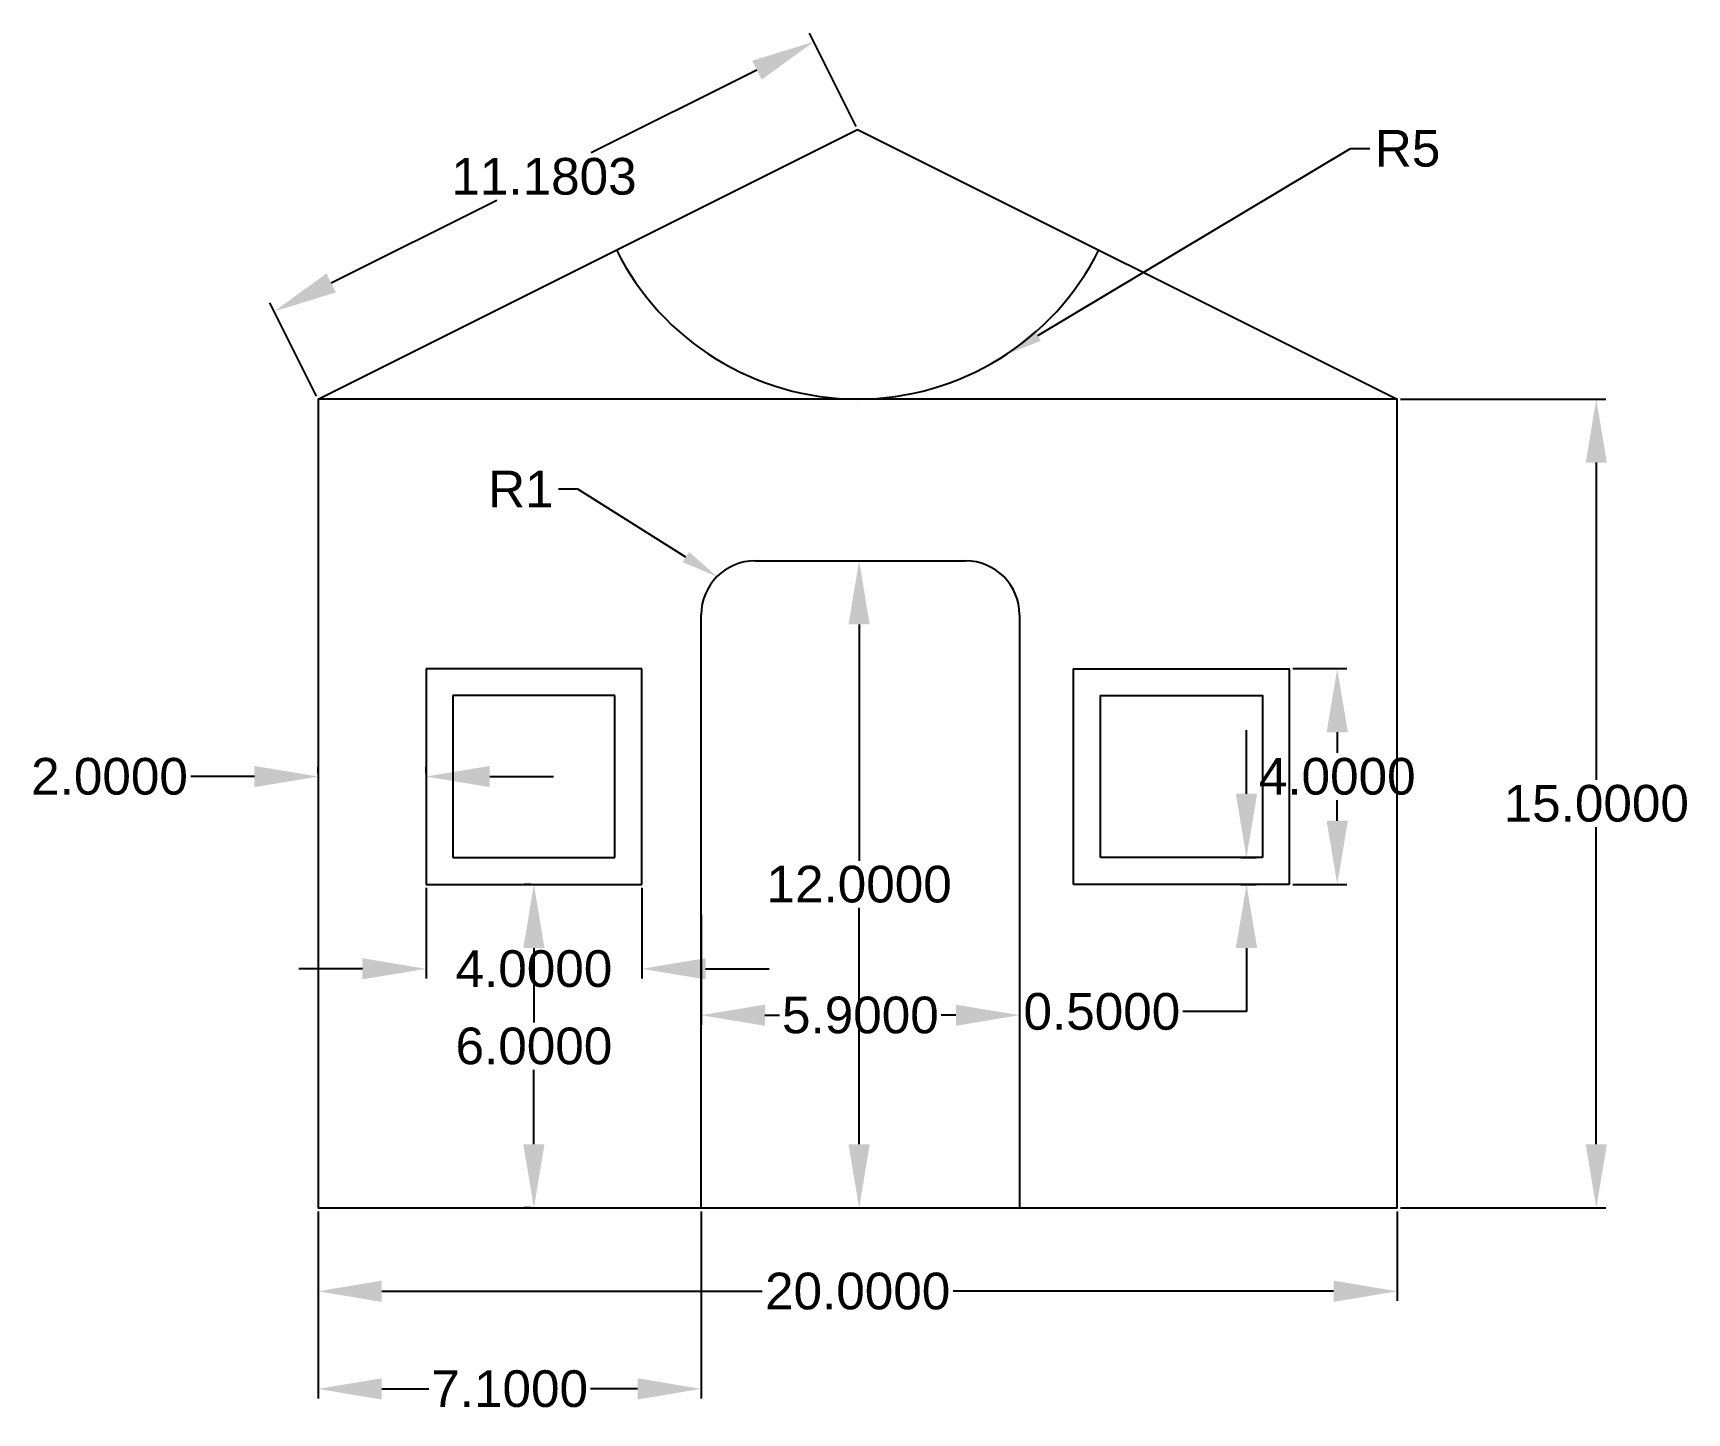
# Model space of a CAD drawing. Header units: inches. Extents: x 4.7 to 35.4, y 1.2 to 26.8.
import ezdxf
from ezdxf import colors
from ezdxf.entities.mleader import LeaderData, LeaderLine
from ezdxf.math import Vec2, Vec3

# ---------------------------------------------------------------- set-up
doc = ezdxf.new("R2010")
doc.units = ezdxf.units.IN
doc.header["$MEASUREMENT"] = 0
doc.styles.get("Standard").update_dxf_attribs({"font": 'arial.ttf'})
doc.dimstyles.new('new', dxfattribs={"dimtxt": 0.68, "dimasz": 1.18, "dimexe": 0.18, "dimexo": 0.0625, "dimgap": 0.09, "dimtad": 0, "dimtih": 1, "dimtoh": 1, "dimdec": 4, "dimzin": 0, "dimdsep": 46, "dimtxsty": 'Standard', "dimcen": 0.09, "dimclrd": 1, "dimclre": 1, "dimadec": 0, "dimazin": 0, "dimtfac": 1, "dimtdec": 4, "dimtofl": 0, "dimtmove": 0, "dimatfit": 3, "dimfxl": 1, "dimtolj": 1, "dimtzin": 0, "dimarcsym": 0})

# ---------------------------------------------------------------- blocks, each defined once
blk = doc.blocks.new('*D4')
at = {"color": 1, "lineweight": -2, "transparency": 16777216}
for p, q in [((10, 4.925), (10, 3.263)), ((30, 4.925), (30, 3.263)), ((11.18, 3.443), (18.23, 3.443)), ((28.82, 3.443), (21.77, 3.443))]:
    blk.add_line(p, q, dxfattribs=at)
at = {"color": 1, "transparency": 16777216}
for points in [[(11.18, 3.64), (11.18, 3.246), (10, 3.443)], [(28.82, 3.64), (28.82, 3.246), (30, 3.443)]]:
    blk.add_solid(points, dxfattribs=at)
at = {"layer": 'Defpoints', "color": 0, "transparency": 16777216}
for p in [(10, 4.988), (30, 4.988), (30, 3.443)]:
    blk.add_point(p, dxfattribs=at)
at = {"color": 0, "transparency": 16777216, "insert": (20, 3.443), "char_height": 0.68, "attachment_point": 5}
blk.add_mtext('\\A1;20.0000', dxfattribs=at)
blk = doc.blocks.new('*D5')
at = {"color": 1, "lineweight": -2, "transparency": 16777216}
for p, q in [((30.062, 19.988), (33.869, 19.988)), ((33.689, 18.808), (33.689, 12.925)), ((33.689, 6.168), (33.689, 12.05)), ((30.062, 4.988), (33.869, 4.988))]:
    blk.add_line(p, q, dxfattribs=at)
at = {"color": 1, "transparency": 16777216}
for points in [[(33.493, 18.808), (33.886, 18.808), (33.689, 19.988)], [(33.493, 6.168), (33.886, 6.168), (33.689, 4.988)]]:
    blk.add_solid(points, dxfattribs=at)
at = {"layer": 'Defpoints', "color": 0, "transparency": 16777216}
for p in [(30, 19.988), (30, 4.988), (33.689, 4.988)]:
    blk.add_point(p, dxfattribs=at)
at = {"color": 0, "transparency": 16777216, "insert": (33.689, 12.488), "char_height": 0.68, "attachment_point": 5}
blk.add_mtext('\\A1;15.0000', dxfattribs=at)
blk = doc.blocks.new('*D6')
at = {"color": 1, "lineweight": -2, "transparency": 16777216}
for p, q in [((20.062, 16.988), (20.207, 16.988)), ((20.027, 15.808), (20.027, 11.425)), ((20.027, 6.168), (20.027, 10.55)), ((20.062, 4.988), (20.207, 4.988))]:
    blk.add_line(p, q, dxfattribs=at)
at = {"color": 1, "transparency": 16777216}
for points in [[(19.83, 15.808), (20.223, 15.808), (20.027, 16.988)], [(19.83, 6.168), (20.223, 6.168), (20.027, 4.988)]]:
    blk.add_solid(points, dxfattribs=at)
at = {"layer": 'Defpoints', "color": 0, "transparency": 16777216}
for p in [(20, 16.988), (20.027, 16.988), (20, 4.988)]:
    blk.add_point(p, dxfattribs=at)
at = {"color": 0, "transparency": 16777216, "insert": (20.027, 10.988), "char_height": 0.68, "attachment_point": 5}
blk.add_mtext('\\A1;12.0000', dxfattribs=at)
blk = doc.blocks.new('*D7')
at = {"color": 1, "lineweight": -2, "transparency": 16777216}
for p, q in [((10, 4.925), (10, 1.453)), ((17.1, 4.925), (17.1, 1.453)), ((11.18, 1.633), (12.052, 1.633)), ((15.92, 1.633), (15.047, 1.633))]:
    blk.add_line(p, q, dxfattribs=at)
at = {"color": 1, "transparency": 16777216}
for points in [[(11.18, 1.83), (11.18, 1.436), (10, 1.633)], [(15.92, 1.83), (15.92, 1.436), (17.1, 1.633)]]:
    blk.add_solid(points, dxfattribs=at)
at = {"layer": 'Defpoints', "color": 0, "transparency": 16777216}
for p in [(10, 4.988), (17.1, 4.988), (17.1, 1.633)]:
    blk.add_point(p, dxfattribs=at)
at = {"color": 0, "transparency": 16777216, "insert": (13.55, 1.633), "char_height": 0.68, "attachment_point": 5}
blk.add_mtext('\\A1;7.1000', dxfattribs=at)
blk = doc.blocks.new('*D8')
at = {"color": 1, "lineweight": -2, "transparency": 16777216}
for p, q in [((12, 10.925), (12, 9.242)), ((16, 10.925), (16, 9.242)), ((10.82, 9.422), (9.64, 9.422)), ((17.18, 9.422), (18.36, 9.422))]:
    blk.add_line(p, q, dxfattribs=at)
at = {"color": 1, "transparency": 16777216}
for points in [[(10.82, 9.619), (10.82, 9.226), (12, 9.422)], [(17.18, 9.619), (17.18, 9.226), (16, 9.422)]]:
    blk.add_solid(points, dxfattribs=at)
at = {"layer": 'Defpoints', "color": 0, "transparency": 16777216}
for p in [(12, 10.988), (16, 10.988), (16, 9.422)]:
    blk.add_point(p, dxfattribs=at)
at = {"color": 0, "transparency": 16777216, "insert": (14, 9.422), "char_height": 0.68, "attachment_point": 5}
blk.add_mtext('\\A1;4.0000', dxfattribs=at)
blk = doc.blocks.new('*D9')
at = {"color": 1, "lineweight": -2, "transparency": 16777216}
for p, q in [((28.062, 14.988), (29.068, 14.988)), ((28.888, 13.808), (28.888, 13.425)), ((28.888, 12.168), (28.888, 12.55)), ((28.062, 10.988), (29.068, 10.988))]:
    blk.add_line(p, q, dxfattribs=at)
at = {"color": 1, "transparency": 16777216}
for points in [[(28.691, 13.808), (29.085, 13.808), (28.888, 14.988)], [(28.691, 12.168), (29.085, 12.168), (28.888, 10.988)]]:
    blk.add_solid(points, dxfattribs=at)
at = {"layer": 'Defpoints', "color": 0, "transparency": 16777216}
for p in [(28, 14.988), (28, 10.988), (28.888, 10.988)]:
    blk.add_point(p, dxfattribs=at)
at = {"color": 0, "transparency": 16777216, "insert": (28.888, 12.988), "char_height": 0.68, "attachment_point": 5}
blk.add_mtext('\\A1;4.0000', dxfattribs=at)
blk = doc.blocks.new('*D10')
at = {"color": 1, "lineweight": -2, "transparency": 16777216}
for p, q in [((13.937, 10.988), (13.82, 10.988)), ((14, 9.808), (14, 8.425)), ((14, 6.168), (14, 7.55)), ((13.937, 4.988), (13.82, 4.988))]:
    blk.add_line(p, q, dxfattribs=at)
at = {"color": 1, "transparency": 16777216}
for points in [[(13.803, 9.808), (14.196, 9.808), (14, 10.988)], [(13.803, 6.168), (14.196, 6.168), (14, 4.988)]]:
    blk.add_solid(points, dxfattribs=at)
at = {"layer": 'Defpoints', "color": 0, "transparency": 16777216}
for p in [(14, 10.988), (14, 4.988), (14, 4.988)]:
    blk.add_point(p, dxfattribs=at)
at = {"color": 0, "transparency": 16777216, "insert": (14, 7.988), "char_height": 0.68, "attachment_point": 5}
blk.add_mtext('\\A1;6.0000', dxfattribs=at)
blk = doc.blocks.new('*D11')
at = {"color": 1, "lineweight": -2, "transparency": 16777216}
for p, q in [((27.206, 12.668), (27.206, 13.848)), ((27.104, 11.488), (27.386, 11.488)), ((27.104, 10.988), (27.386, 10.988)), ((27.206, 9.808), (27.206, 8.628)), ((27.206, 8.628), (26.026, 8.628))]:
    blk.add_line(p, q, dxfattribs=at)
at = {"color": 1, "transparency": 16777216}
for points in [[(27.009, 12.668), (27.403, 12.668), (27.206, 11.488)], [(27.009, 9.808), (27.403, 9.808), (27.206, 10.988)]]:
    blk.add_solid(points, dxfattribs=at)
at = {"layer": 'Defpoints', "color": 0, "transparency": 16777216}
for p in [(27.042, 11.488), (27.042, 10.988), (27.206, 10.988)]:
    blk.add_point(p, dxfattribs=at)
at = {"color": 0, "transparency": 16777216, "insert": (24.526, 8.628), "char_height": 0.68, "attachment_point": 5}
blk.add_mtext('\\A1;0.5000', dxfattribs=at)
blk = doc.blocks.new('*D13')
at = {"color": 1, "lineweight": -2, "transparency": 16777216}
for p, q in [((19.972, 25.043), (19.107, 26.774)), ((18.132, 26.085), (15.062, 24.55)), ((10.243, 22.141), (13.312, 23.676)), ((9.972, 20.043), (9.107, 21.774))]:
    blk.add_line(p, q, dxfattribs=at)
at = {"color": 1, "transparency": 16777216}
for points in [[(18.044, 26.261), (18.22, 25.909), (19.187, 26.613)], [(10.155, 22.317), (10.33, 21.965), (9.187, 21.613)]]:
    blk.add_solid(points, dxfattribs=at)
at = {"layer": 'Defpoints', "color": 0, "transparency": 16777216}
for p in [(19.187, 26.613), (20, 24.988), (10, 19.988)]:
    blk.add_point(p, dxfattribs=at)
at = {"color": 0, "transparency": 16777216, "insert": (14.187, 24.113), "char_height": 0.68, "attachment_point": 5}
blk.add_mtext('\\A1;11.1803', dxfattribs=at)
blk = doc.blocks.new('*D14')
at = {"color": 1, "lineweight": -2, "transparency": 16777216}
for p, q in [((17.1, 10.425), (17.1, 8.382)), ((23, 10.425), (23, 8.382)), ((18.28, 8.562), (18.549, 8.562)), ((21.82, 8.562), (21.55, 8.562))]:
    blk.add_line(p, q, dxfattribs=at)
at = {"color": 1, "transparency": 16777216}
for points in [[(18.28, 8.758), (18.28, 8.365), (17.1, 8.562)], [(21.82, 8.758), (21.82, 8.365), (23, 8.562)]]:
    blk.add_solid(points, dxfattribs=at)
at = {"layer": 'Defpoints', "color": 0, "transparency": 16777216}
for p in [(17.1, 10.488), (23, 10.488), (23, 8.562)]:
    blk.add_point(p, dxfattribs=at)
at = {"color": 0, "transparency": 16777216, "insert": (20.05, 8.562), "char_height": 0.68, "attachment_point": 5}
blk.add_mtext('\\A1;5.9000', dxfattribs=at)
blk = doc.blocks.new('*D16')
at = {"color": 1, "lineweight": -2, "transparency": 16777216}
for p, q in [((8.82, 12.988), (7.64, 12.988)), ((10, 13.05), (10, 13.168)), ((12, 13.05), (12, 13.168)), ((13.18, 12.988), (14.36, 12.988))]:
    blk.add_line(p, q, dxfattribs=at)
at = {"color": 1, "transparency": 16777216}
for points in [[(8.82, 13.184), (8.82, 12.791), (10, 12.988)], [(13.18, 13.184), (13.18, 12.791), (12, 12.988)]]:
    blk.add_solid(points, dxfattribs=at)
at = {"layer": 'Defpoints', "color": 0, "transparency": 16777216}
for p in [(10, 12.988), (10, 12.988), (12, 12.988)]:
    blk.add_point(p, dxfattribs=at)
at = {"color": 0, "transparency": 16777216, "insert": (6.134, 12.988), "char_height": 0.68, "attachment_point": 5}
blk.add_mtext('\\A1;2.0000', dxfattribs=at)

msp = doc.modelspace()

# ---------------------------------------------------------------- linework, layer by layer
for p, q in [((9.99981, 19.9875), (19.99981, 24.9875)), ((19.99981, 24.9875), (29.99981, 19.9875)), ((18.09981, 16.9875), (21.99981, 16.9875)), ((17.09981, 4.9875), (17.09981, 15.9875)), ((22.99981, 15.9875), (22.99981, 4.9875)), ((15.99981, 14.9875), (11.99981, 14.9875)), ((11.99981, 14.9875), (11.99981, 10.9875)), ((15.99981, 10.9875), (15.99981, 14.9875)), ((15.49981, 14.4875), (12.49981, 14.4875)), ((12.49981, 14.4875), (12.49981, 11.4875)), ((15.49981, 11.4875), (15.49981, 14.4875)), ((12.49981, 11.4875), (15.49981, 11.4875)), ((11.99981, 10.9875), (15.99981, 10.9875))]:
    msp.add_line(p, q)
for points in [[(9.99981, 4.9875), (29.99981, 4.9875), (29.99981, 19.9875), (9.99981, 19.9875), (9.99981, 4.9875), (9.99981, 4.9875)], [(23.99981, 10.9875), (23.99981, 14.9875), (27.99981, 14.9875), (27.99981, 10.9875)], [(24.49981, 11.4875), (24.49981, 14.4875), (27.49981, 14.4875), (27.49981, 11.4875)], [(27.49981, 11.4875), (24.49981, 11.4875)], [(27.99981, 10.9875), (23.99981, 10.9875)]]:
    msp.add_lwpolyline(points)
for centre, radius, start, end in [((19.99981, 24.9875), 5, 206.565051, 333.434949), ((18.09981, 15.9875), 1, 90, 180), ((21.99981, 15.9875), 1, 0, 90)]:
    msp.add_arc(centre, radius, start, end)

# ---------------------------------------------------------------- dimensions: what is measured, and where the dimension line sits
dim = msp.add_aligned_dim(p1=(9.99981, 19.9875), p2=(19.99981, 24.9875), distance=1.81729, dimstyle='new')
dim.commit()
dim.dimension.update_dxf_attribs({"geometry": '*D13', "text_midpoint": (14.18709, 24.11293)})
for base, p1, p2, picture, middle in [((33.68924, 4.9875), (29.99981, 19.9875), (29.99981, 4.9875), '*D5', (33.68924, 12.4875)), ((20.02681, 16.9875), (19.99981, 4.9875), (19.99981, 16.9875), '*D6', (20.02681, 10.9875)), ((28.88807, 10.9875), (27.99981, 14.9875), (27.99981, 10.9875), '*D9', (28.88807, 12.9875)), ((27.20591, 10.9875), (27.04179, 11.4875), (27.04179, 10.9875), '*D11', (24.52558, 8.6275)), ((13.99981, 4.9875), (13.99981, 10.9875), (13.99981, 4.9875), '*D10', (13.99981, 7.9875))]:
    dim = msp.add_linear_dim(base=base, p1=p1, p2=p2, angle=90, dimstyle='new')
    dim.commit()
    dim.dimension.update_dxf_attribs({"geometry": picture, "text_midpoint": middle})
for base, p1, p2, picture, middle in [((9.99981, 12.9875), (11.99981, 12.9875), (9.99981, 12.9875), '*D16', (6.13368, 12.9875)), ((15.99981, 9.42248), (11.99981, 10.9875), (15.99981, 10.9875), '*D8', (13.99981, 9.42248)), ((22.99981, 8.56154), (17.09981, 10.4875), (22.99981, 10.4875), '*D14', (20.04981, 8.56154)), ((29.99981, 3.44315), (9.99981, 4.9875), (29.99981, 4.9875), '*D4', (19.99981, 3.44315)), ((17.09981, 1.63301), (9.99981, 4.9875), (17.09981, 4.9875), '*D7', (13.54981, 1.63301))]:
    dim = msp.add_linear_dim(base=base, p1=p1, p2=p2, dimstyle='new')
    dim.commit()
    dim.dimension.update_dxf_attribs({"geometry": picture, "text_midpoint": middle})

# ---------------------------------------------------------------- leaders
ml = msp.add_multileader_mtext('Standard')
ml.set_content('R5', color=2)
ml.set_leader_properties(color=2)
ml.build(insert=Vec2(0, 0))
ml.multileader.update_dxf_attribs({"dogleg_length": 0.36, "arrow_head_size": 0.68})
ctx = ml.context
ctx.base_point, ctx.char_height, ctx.arrow_head_size, ctx.landing_gap_size, ctx.plane_origin = Vec3(29.49424, 24.63243), 0.68, 0.68, 0.09, Vec3(22.75315, 20.81388)
notes = []
notes.append((ctx, [(0, (1, 1, 0), (29.13424, 24.63243), (1, 0), 0.36, [(0, [(22.75315, 20.81388)], 0, [])])]))
ctx.mtext.insert, ctx.mtext.flow_direction = Vec3(29.58424, 24.97823), 5
ml = msp.add_multileader_mtext('Standard')
ml.set_content('R1', color=2)
ml.set_leader_properties(color=2)
ml.build(insert=Vec2(0, 0))
ml.multileader.update_dxf_attribs({"dogleg_length": 0.36, "arrow_head_size": 0.68})
ctx = ml.context
ctx.base_point, ctx.char_height, ctx.arrow_head_size, ctx.landing_gap_size, ctx.plane_origin = Vec3(13.31009, 18.31886), 0.68, 0.68, 0.09, Vec3(17.3927, 16.69461)
ctx.text_align_type = 2
notes.append((ctx, [(0, (1, 1, 0), (14.81536, 18.31886), (-1, 0), 0.36, [(0, [(17.3927, 16.69461)], 0, [])])]))
ctx.mtext.insert, ctx.mtext.alignment, ctx.mtext.flow_direction = Vec3(14.36536, 18.65886), 3, 5
for ctx, leaders in notes:
    for number, flags, end, landing, length, lines in leaders:
        leader = LeaderData()
        leader.index, (leader.has_last_leader_line, leader.has_dogleg_vector, leader.attachment_direction) = number, flags
        leader.last_leader_point, leader.dogleg_vector, leader.dogleg_length = Vec3(end), Vec3(landing), length
        for number, points, colour, breaks in lines:
            line = LeaderLine()
            line.index, line.vertices, line.color, line.breaks = number, Vec3.list(points), colors.encode_raw_color(colour), breaks
            leader.lines.append(line)
        ctx.leaders.append(leader)

doc.saveas('drawing.dxf')
